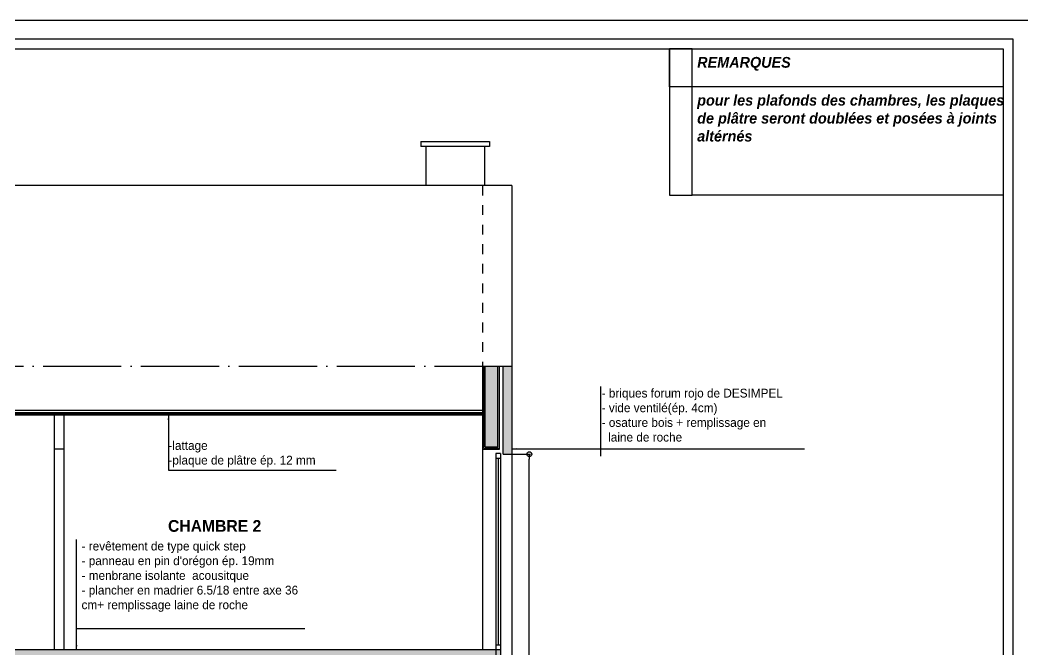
# Model space of a CAD drawing. Header units: millimetres. Extents: x -44462 to 306987, y -116160 to 12874.
# Drawn here: x -9953 to -8927, y -59159 to -58515 of the extents above; entities that cross this region are included whole.
import ezdxf

# ---------------------------------------------------------------- set-up
doc = ezdxf.new("R2010")
doc.units = ezdxf.units.MM
doc.header["$PDMODE"] = 35
doc.header["$PDSIZE"] = 10
doc.linetypes.add('TRAIT_4', pattern=[20, 10, -10])
doc.linetypes.add('TRAIT_6', pattern=[100, 80, -10, 0, -10])
for name, color, linetype in [('BLANC', 7, 'Continuous'), ('chassis fen.portes', 1, 'Continuous'), ('COULEUR 8', 8, 'Continuous'), ('CYAN', 4, 'Continuous'), ('D_______TX', 2, 'Continuous'), ('JAUNE', 2, 'Continuous'), ('piontillé', 115, 'TRAIT_4'), ('ROUGE', 1, 'Continuous'), ('TEXTE', 1, 'Continuous')]:
    doc.layers.add(name, color=color, linetype=linetype)
doc.styles.add('CENTURY GOTHIC', font='GOTHIC.TTF')
doc.styles.add('Century Gothic Gras', font='GOTHICB.TTF')
doc.dimstyles.new('1-50', dxfattribs={"dimtxt": 8, "dimasz": 5, "dimexe": 1.25, "dimexo": 0.625, "dimtad": 1, "dimdec": 0, "dimtxsty": 'Century Gothic Gras', "dimblk": 'ORIGIN', "dimcen": 5, "dimclrd": 8, "dimclre": 5, "dimclrt": 6, "dimadec": 0, "dimazin": 0, "dimtfac": 1, "dimtdec": 0, "dimtmove": 0, "dimatfit": 3, "dimfxl": 0, "dimarcsym": 0})

# ---------------------------------------------------------------- blocks, each defined once
blk = doc.blocks.new('PETIT CARTOUCHE_HOR')
at = {"color": 1}
blk.add_line((-2100, 1485), (0, 1485), dxfattribs=at)
at = {"layer": 'chassis fen.portes', "color": 2, "linetype": 'Continuous'}
for p, q in [((-2081.3, 1465.7), (-20.5, 1465.7)), ((-20.5, 1465.7), (-20.5, 412.5))]:
    blk.add_line(p, q, dxfattribs=at)
at = {"layer": 'chassis fen.portes', "color": 5, "linetype": 'Continuous'}
for p, q in [((-2071.3, 1455.7), (-30.5, 1455.7)), ((-30.5, 1455.7), (-30.5, 422.5))]:
    blk.add_line(p, q, dxfattribs=at)
at = {"style": 'CENTURY GOTHIC'}
for tag, p, height in [('DATE', (-210.2, 171.4), 20), ('DOSSIERN°', (-210.2, 111.5), 20), ('COMMENTAIRE', (-210.2, 95.4), 12), ('COMMENTAIRESUITE', (-210.2, 79.7), 12), ('FEUILLEN°', (-222, 32.7), 20), ('TOTALFEUILLES', (-181.6, 32.7), 20), ('ÉCH.', (-103.2, 32.7), 12)]:
    blk.add_attdef(tag, p, '', height=height, dxfattribs=at)
blk = doc.blocks.new('_Origin')
at = {"color": 0, "linetype": 'Continuous', "lineweight": -2}
blk.add_line((0, 0), (-1, 0), dxfattribs=at)
blk.add_circle((0, 0), 0.5, dxfattribs=at)
blk = doc.blocks.new('*D475')
at = {"layer": 'Defpoints', "color": 0}
for p in [(-9450, -58958.8), (-9432.2, -58958.8), (-9450, -59431.8)]:
    blk.add_point(p, dxfattribs=at)
at = {"layer": 'ROUGE', "color": 5, "lineweight": -2}
for p, q in [((-9449.4, -58958.8), (-9430.9, -58958.8)), ((-9449.4, -59431.8), (-9430.9, -59431.8))]:
    blk.add_line(p, q, dxfattribs=at)
at = {"layer": 'ROUGE', "color": 8, "lineweight": -2}
blk.add_line((-9432.2, -59426.8), (-9432.2, -58963.8), dxfattribs=at)
at = {"layer": 'ROUGE', "color": 8, "lineweight": -2, "xscale": 5, "yscale": 5, "zscale": 5}
for p, rotation in [((-9432.2, -58958.8), 90), ((-9432.2, -59431.8), 270)]:
    blk.add_blockref('_Origin', p, dxfattribs=dict(at, rotation=rotation))
at = {"layer": 'ROUGE', "color": 6, "insert": (-9437, -59195.3), "char_height": 8, "attachment_point": 5, "rotation": 90, "style": 'Century Gothic Gras'}
blk.add_mtext('473', dxfattribs=at)

msp = doc.modelspace()

# ---------------------------------------------------------------- hatches: boundary and pattern name
at = {"layer": 'COULEUR 8'}
msp.add_hatch(color=253, dxfattribs=at).paths.add_polyline_path([(-9466.5, -59158.8), (-9461.5, -59158.8), (-9461.5, -59221.8), (-9466.5, -59221.8)])
at = {"layer": 'ROUGE'}
for color, points in [(253, [(-9464.3, -58868.8), (-9477.3, -58868.8), (-9477.3, -58951.4), (-9464.3, -58951.4)]), (254, [(-9450, -58868.8), (-9459, -58868.8), (-9459, -58958.8), (-9450, -58958.8)])]:
    msp.add_hatch(color=color, dxfattribs=at).paths.add_polyline_path(points)
h = msp.add_hatch(color=253, dxfattribs=at)
h.paths.add_polyline_path([(-10280, -59181.8), (-10299, -59181.8), (-10299, -59431.8), (-10299, -59443.8), (-10280, -59443.8), (-10280, -59431.8)])
h.paths.add_polyline_path([(-9466.5, -59158.8), (-10500, -59158.8), (-10500, -59181.8), (-9466.5, -59181.8)])
h.paths.add_polyline_path([(-10488.6, -59178.3), (-10488.6, -59162.4), (-10476.2, -59162.4), (-10476.2, -59178.3)], flags=24)

# ---------------------------------------------------------------- linework, layer by layer
at = {"layer": 'BLANC', "linetype": 'TRAIT_6'}
msp.add_line((-10530, -58868.8), (-9450, -58868.8), dxfattribs=at)
at = {"layer": 'BLANC'}
for p, q in [((-9480, -58868.8), (-9480, -58953.8)), ((-9450, -58868.8), (-9450, -58958.8)), ((-9480, -58918.8), (-10500, -58918.8)), ((-9918, -58918.8), (-9918, -58953.8)), ((-9908, -58918.8), (-9908, -58953.8)), ((-9908, -58953.8), (-9918, -58953.8)), ((-9480, -58953.8), (-9462.8, -58953.8)), ((-9459, -58958.8), (-9450, -58958.8)), ((-9466.5, -59158.8), (-10500, -59158.8))]:
    msp.add_line(p, q, dxfattribs=at)
at = {"layer": 'BLANC', "color": 8}
for p, q in [((-9359.2, -58960.7), (-9359.2, -58889.7)), ((-9895.1, -59136.8), (-9895.1, -59046))]:
    msp.add_line(p, q, dxfattribs=at)
at = {"layer": 'COULEUR 8'}
for p, q in [((-9478.8, -58952.6), (-9478.8, -58868.8)), ((-9477.3, -58951.4), (-9477.3, -58868.8)), ((-9464.3, -58951.4), (-9464.3, -58868.8)), ((-9462.8, -58953.8), (-9462.8, -58868.8)), ((-9459, -58958.8), (-9459, -58868.8)), ((-9480, -58914), (-10500, -58914)), ((-9480, -58916.4), (-10500, -58916.4)), ((-9480, -58917.6), (-10500, -58917.6)), ((-9478.8, -58952.6), (-9462.8, -58952.6)), ((-9477.3, -58951.4), (-9464.3, -58951.4))]:
    msp.add_line(p, q, dxfattribs=at)
at = {"layer": 'CYAN'}
msp.add_line((-9464, -58963.1), (-9464, -59153.8), dxfattribs=at)
at = {"layer": 'D_______TX', "color": 8, "linetype": 'Continuous'}
for points in [[(-9265.7, -58544.5), (-9288.7, -58544.5), (-9288.7, -58694), (-9265.7, -58694)], [(-9288.7, -58544.5), (-8947.8, -58544.5), (-8947.8, -58583.3), (-9288.7, -58583.3)], [(-9265.7, -58544.5), (-8947.8, -58544.5), (-8947.8, -58694), (-9265.7, -58694)]]:
    msp.add_lwpolyline(points, close=True, dxfattribs=at)
at = {"layer": 'JAUNE'}
for p, q in [((-9461.5, -58958.1), (-9466.5, -58958.1)), ((-9466.5, -58958.1), (-9466.5, -59431.8)), ((-9461.5, -58958.1), (-9461.5, -59431.8)), ((-9461.5, -58963.1), (-9466.5, -58963.1)), ((-9461.5, -59153.8), (-9466.5, -59153.8)), ((-9461.5, -59158.8), (-9466.5, -59158.8))]:
    msp.add_line(p, q, dxfattribs=at)
at = {"layer": 'piontillé'}
msp.add_line((-9480, -58684.3), (-9480, -58868.8), dxfattribs=at)
at = {"layer": 'ROUGE'}
for p, q in [((-9543, -58639.3), (-9473, -58639.3)), ((-9543, -58639.3), (-9543, -58644.3)), ((-9473, -58639.3), (-9473, -58644.3)), ((-9473, -58644.3), (-9543, -58644.3)), ((-9538, -58644.3), (-9538, -58684.3)), ((-9478, -58644.3), (-9478, -58684.3)), ((-9450, -58684.3), (-10530, -58684.3)), ((-9450, -58684.3), (-9450, -58868.8)), ((-9918, -58953.8), (-9918, -59158.8)), ((-9908, -58953.8), (-9908, -59158.8)), ((-9480, -58953.8), (-9480, -59158.8)), ((-9450, -58958.8), (-9450, -59431.8))]:
    msp.add_line(p, q, dxfattribs=at)

# ---------------------------------------------------------------- block references
at = {"color": 1}
msp.add_blockref('PETIT CARTOUCHE_HOR', (-8917.2, -60000.2), dxfattribs=at)

# ---------------------------------------------------------------- texts
at = {"layer": 'TEXTE', "attachment_point": 1, "style": 'CENTURY GOTHIC'}
for s, insert, char_height, width in [('{\\fCentury Gothic|b1|i1|c0|p34;REMARQUES}', (-9260.5, -58552.9), 11, 317.952), ('{\\fCentury Gothic|b1|i1|c0|p34;pour les plafonds des chambres, les plaques de plâtre seront doublées et posées à joints altérnés}', (-9260.5, -58591.6), 11, 317.952), ('- briques forum rojo de DESIMPEL\\P- vide ventilé(ép. 4cm)\\P- osature bois + remplissage en \\P  laine de roche', (-9358.2, -58891.9), 9, 271.579), ('-lattage\\P-plaque de plâtre ép. 12 mm \\P ', (-9801.2, -58945.4), 9, 183.947), ("- revêtement de type quick step\\P- panneau en pin d'orégon ép. 19mm\\P- menbrane isolante  acousitque \\P- plancher en madrier 6.5/18 entre axe 36 cm+ remplissage laine de roche", (-9890, -59048.2), 9, 226.925)]:
    msp.add_mtext(s, dxfattribs=dict(at, insert=insert, char_height=char_height, width=width))
at = {"layer": 'TEXTE', "color": 6, "insert": (-9753.9, -59032.2), "char_height": 10, "width": 193.043, "attachment_point": 5, "style": 'CENTURY GOTHIC'}
msp.add_mtext('{\\fCentury Gothic|b1|i0|c0|p34;\\H1.2x;\\C3;CHAMBRE 2}', dxfattribs=at)

# ---------------------------------------------------------------- dimensions: what is measured, and where the dimension line sits
at = {"layer": 'ROUGE'}
dim = msp.add_linear_dim(base=(-9432.2, -58958.8), p1=(-9450, -59431.8), p2=(-9450, -58958.8), angle=90, dimstyle='1-50', override={"dimtmove": 1}, dxfattribs=at)
dim.commit()
dim.dimension.update_dxf_attribs({"geometry": '*D475', "text_midpoint": (-9437, -59195.3)})

# ---------------------------------------------------------------- leaders
at = {"layer": 'BLANC'}
for points in [[(-9801.2, -58918.8), (-9801.2, -58975), (-9629.8, -58975)], [(-9450, -58953.4), (-9326, -58953.4), (-9150.9, -58953.4)], [(-9895.1, -59158.8), (-9895.1, -59136.8), (-9661.8, -59136.8)]]:
    msp.add_leader(points, dimstyle='1-50', override={"dimgap": 0.625, "dimtad": 0}, dxfattribs=at)

doc.saveas('drawing.dxf')
